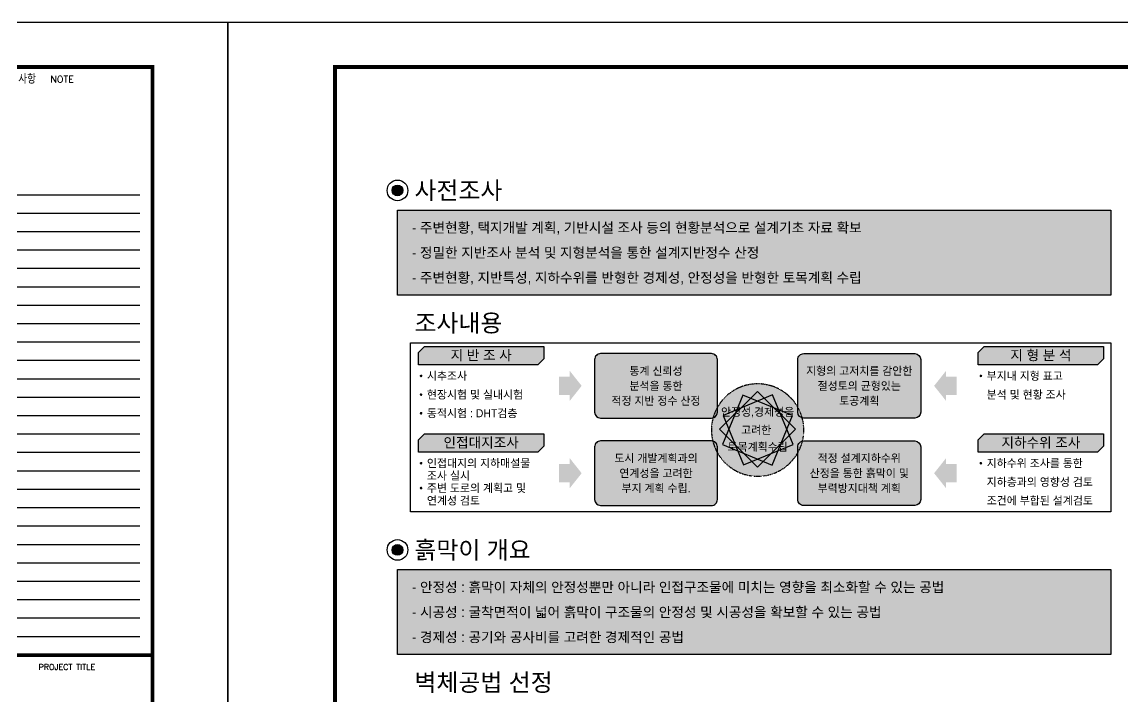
# Model space of a CAD drawing. Header units: millimetres. Extents: x 1073475 to 2890243, y -1340830 to -367733.
# Drawn here: x 1612107 to 1656127, y -394729 to -367733 of the extents above; entities that cross this region are included whole.
import ezdxf
from ezdxf.enums import TextEntityAlignment as Align
from ezdxf.xclip import XClip

# ---------------------------------------------------------------- set-up
doc = ezdxf.new("R2010")
doc.units = ezdxf.units.MM
doc.header["$LTSCALE"] = 50
doc.header["$XCLIPFRAME"] = 2
doc.linetypes.add('HIDDEN', pattern=[9.524999999999999, 6.35, -3.175])
for name, color, linetype in [('-그리드', 8, 'Continuous'), ('11', 11, 'Continuous'), ('4', 4, 'Continuous'), ('C-01', 7, 'Continuous'), ('C-DIM', 7, 'Continuous'), ('C-TEX', 142, 'Continuous'), ('SYMB', 6, 'Continuous'), ('TEX', 3, 'Continuous'), ('TEXT', 3, 'Continuous'), ('TEXT1', 7, 'Continuous'), ('연속지적도', 32, 'Continuous')]:
    doc.layers.add(name, color=color, linetype=linetype)
doc.layers.add('defpoint', color=193, linetype='Continuous', plot=False)
doc.styles.add('RXHG', font='arial.ttf')
doc.styles.add('RXHS', font='SIMPLEX.SHX', dxfattribs={"bigfont": 'WHGTXT.SHX'})
doc.styles.add('돋움', font='')
doc.styles.get('돋움').set_extended_font_data('Dotum')

# ---------------------------------------------------------------- blocks, each defined once
blk = doc.blocks.new('dbox')
at = {"layer": '11'}
for p, q in [((4288.467606187603, 57599.9999522774), (81088.4673200853, 57599.9999522774)), ((4288.467606187603, 1800.000004245201), (4288.467606187603, 57599.9999522774)), ((81088.4673200853, 57599.9999522774), (81088.4673200853, 1800.000004245201))]:
    blk.add_line(p, q, dxfattribs=at)
at = {"layer": '11', "const_width": 150}
blk.add_lwpolyline([(81088.4673200853, 1800.000004245201), (4288.467606187603, 1800.000004245201), (4288.467606187603, 57599.9999522774), (81088.4673200853, 57599.9999522774)], close=True, dxfattribs=at)
blk.add_lwpolyline([(81088.4673200853, 34075.97533353348), (74675.32566019584, 34075.97533353348)], dxfattribs=at)
at = {"layer": '4'}
for p, q in [((80586.05671855537, 52479.26943930006), (75118.84638941716, 52479.26943930006)), ((80586.05671855537, 51743.33514840336), (75118.84638941716, 51743.33514840336)), ((80586.05671855537, 51007.40085750667), (75118.84638941716, 51007.40085750667)), ((80586.05671855537, 50271.46656660992), (75118.84638941716, 50271.46656660992)), ((80586.05671855537, 49535.53227571328), (75118.84638941716, 49535.53227571328)), ((80586.05671855537, 48799.59798481653), (75118.84638941716, 48799.59798481653)), ((80586.05671855537, 48063.66369391984), (75118.84638941716, 48063.66369391984)), ((80586.05671855537, 47327.72940303478), (75118.84638941716, 47327.72940303478)), ((80586.05671855537, 46591.79511213809), (75118.84638941716, 46591.79511213809)), ((80586.05671855537, 45855.8608212414), (75118.84638941716, 45855.8608212414)), ((80586.05671855537, 45119.9265303447), (75118.84638941716, 45119.9265303447)), ((80586.05671855537, 44383.99223944801), (75118.84638941716, 44383.99223944801)), ((80586.05671855537, 43648.05794855132), (75118.84638941716, 43648.05794855132)), ((80586.05671855537, 42912.12365765462), (75118.84638941716, 42912.12365765462)), ((80586.05671855537, 42176.18936675793), (75118.84638941716, 42176.18936675793)), ((80586.05671855537, 41440.25507586123), (75118.84638941716, 41440.25507586123)), ((80586.05671855537, 40704.32078496454), (75118.84638941716, 40704.32078496454)), ((80586.05671855537, 39968.38649406785), (75118.84638941716, 39968.38649406785)), ((80586.05671855537, 39232.45220318279), (75118.84638941716, 39232.45220318279)), ((80586.05671855537, 38496.5179122861), (75118.84638941716, 38496.5179122861)), ((80586.05671855537, 37760.58362138941), (75118.84638941716, 37760.58362138941)), ((80586.05671855537, 37024.64933049271), (75118.84638941716, 37024.64933049271)), ((80586.05671855537, 36288.71503959596), (75118.84638941716, 36288.71503959596)), ((80586.05671855537, 35552.78074869933), (75118.84638941716, 35552.78074869933)), ((80586.05671855537, 34816.84645780257), (75118.84638941716, 34816.84645780257))]:
    blk.add_line(p, q, dxfattribs=at)
at = {"layer": 'TEXT', "color": 7}
for p, q in [((-4.547473508864641e-12, 59399.99994467944), (84099.99968670309, 59399.99994467944)), ((-4.547473508864641e-12, 0), (-4.547473508864641e-12, 59399.99994467944)), ((84099.99968670309, 59399.99994467944), (84099.99968670309, 0))]:
    blk.add_line(p, q, dxfattribs=at)
at = {"layer": 'TEX', "color": 6, "linetype": 'Continuous', "style": 'RXHG', "width": 0.9999999972060323}
for tag, p in [('일자', (76628.2912276935, 15972.42345706216)), ('축척', (76628.2912276935, 13925.12765882432)), ('설계번호', (76684.25094417948, 12170.08725635469))]:
    blk.add_attdef(tag, p, '', height=299.9999997206032, dxfattribs=at)
at = {"layer": 'TEX', "color": 7, "linetype": 'Continuous', "style": 'RXHG', "width": 1.000000002793968}
blk.add_attdef('파일명', (81840.45851085038, 4452.609815902193), '', height=299.9999988824129, rotation=90, dxfattribs=at)
at = {"layer": 'TEX', "linetype": 'Continuous', "style": 'RXHG', "width": 0.9999999972060323}
for tag, p in [('도면명-1', (77798.58959261666, 3389.369734464097)), ('도면명-2', (77798.58959261666, 2661.908596204885))]:
    blk.add_attdef(tag, text='', height=399.999999627471, dxfattribs=at).set_placement(p, align=Align.CENTER)
at = {"layer": 'TEXT1', "style": 'RXHS'}
for s, height, width, p in [('특기사항', 334.3168074275018, 0.9999999972059016, (75017.82363650517, 56940.21950057289)), ('NOTE', 278.5973395228502, 0.9999999972061454, (77004.73650269432, 56974.46190856519)), ('PROJECT TITLE', 231.2936342814937, 0.9999999972061069, (76538.85333764483, 33488.08953610266))]:
    blk.add_text(s, height=height, dxfattribs=dict(at, width=width)).set_placement(p)
blk = doc.blocks.new('A$405090834614')
at = {"layer": '연속지적도', "color": 251}
for p, q in [((128018.3081533909, 182924.5492267609), (125569.2481648922, 206008.964327395)), ((125569.2481648922, 206008.964327395), (128018.3081533909, 182924.5492267609))]:
    blk.add_line(p, q, dxfattribs=at)
blk = doc.blocks.new('A$C78BD0C8C')
ref = blk.add_blockref('A$405090834614', (117900.6570482843, -194829.0312363063), dxfattribs=dict(rotation=83.9464212542183))
XClip(ref).set_block_clipping_path([(104661.04092568642, 187029.20086078905), (115795.371209384, 82037.65972893196), (199028.63593624806, 90864.52949452051), (187894.30565255048, 195856.0706263776)])

msp = doc.modelspace()

# ---------------------------------------------------------------- hatches: boundary and pattern name
at = {"layer": '-그리드'}
h = msp.add_hatch(color=254, dxfattribs=at)
h.set_gradient(color1=(214, 214, 214), rotation=180, one_color=1, tint=1, name='SPHERICAL')
h.paths.add_polyline_path([(1641518.80806476, -382204.6433696873, 1), (1641518.80806476, -385898.0617624666, 1)])
h = msp.add_hatch(color=7, dxfattribs=at)
h.set_gradient(color1=(240, 240, 240), rotation=180, one_color=1, tint=1, name='SPHERICAL')
edge = h.paths.add_edge_path()
edge.add_arc((1641518.80806476, -384051.352566077), 1370.429196374162, 90, 270)
edge.add_arc((1641518.80806476, -384051.352566077), 1370.429196374162, 270, 450)
for points in [[(1655645.355522705, -378657.2017854999), (1627119.357326476, -378657.2017854999), (1627119.357326476, -375257.2017854999), (1655645.355522705, -375257.2017854999)], [(1655645.355522705, -393034.3829241881), (1627119.357326476, -393034.3829241881), (1627119.357326476, -389634.3829241881), (1655645.355522705, -389634.3829241881)]]:
    msp.add_hatch(color=254).paths.add_polyline_path(points)
at = {"layer": 'C-01', "true_color": 0xd6d6d6}
for points in [[(1632966.643830784, -380710.78305482), (1632966.643830784, -381202.93905482), (1632728.503830784, -381441.0790548199), (1627962.197333208, -381441.0790548199), (1627962.197333208, -380948.9230548199), (1628200.337333208, -380710.78305482)], [(1655347.336544133, -380710.78305482), (1655347.336544133, -381202.93905482), (1655109.196544133, -381441.0790548199), (1650342.890046558, -381441.0790548199), (1650342.890046558, -380948.9230548199), (1650581.030046558, -380710.78305482)], [(1632966.643830784, -384203.9975668044), (1632966.643830784, -384696.1535668044), (1632728.503830784, -384934.2935668043), (1627962.197333208, -384934.2935668043), (1627962.197333208, -384442.1375668043), (1628200.337333208, -384203.9975668044)], [(1655347.336544133, -384203.9975668044), (1655347.336544133, -384696.1535668044), (1655109.196544133, -384934.2935668043), (1650342.890046558, -384934.2935668043), (1650342.890046558, -384442.1375668043), (1650581.030046558, -384203.9975668044)]]:
    msp.add_hatch(color=254, dxfattribs=at).paths.add_polyline_path(points)
h = msp.add_hatch(color=254, dxfattribs=at)
edge = h.paths.add_edge_path()
edge.add_line((1635238.170747941, -383575.0725660769), (1639672.098868787, -383575.0725660769))
edge.add_arc((1639672.098868787, -383336.932566077), 238.1399999999558, 270, 360.000000000014)
edge.add_line((1639910.238868786, -383336.9325660769), (1639910.238868786, -381234.69105482))
edge.add_arc((1639672.098868787, -381234.69105482), 238.1399999998976, 359.999999999986, 450)
edge.add_line((1639672.098868787, -380996.55105482), (1635238.170747941, -380996.55105482))
edge.add_arc((1635238.170747941, -381234.69105482), 238.1399999999558, 90, 180.000000000014)
edge.add_line((1635000.030747941, -381234.69105482), (1635000.030747941, -383336.9325660769))
edge.add_arc((1635238.170747941, -383336.932566077), 238.1399999998976, 179.999999999986, 270)
h = msp.add_hatch(color=254, dxfattribs=at)
edge = h.paths.add_edge_path()
edge.add_line((1647799.445380434, -383575.0725660769), (1643365.517260724, -383575.0725660769))
edge.add_arc((1643365.517260724, -383336.932566077), 238.1399999999558, 179.999999999986, 269.99999999994395, ccw=False)
edge.add_line((1643127.377260724, -383336.9325660769), (1643127.377260724, -381234.69105482))
edge.add_arc((1643365.517260724, -381234.69105482), 238.1400000001304, 90.00000000005599, 180.000000000014, ccw=False)
edge.add_line((1643365.517260724, -380996.55105482), (1647799.445380434, -380996.55105482))
edge.add_arc((1647799.445380434, -381234.69105482), 238.1399999999558, -1.3983481039758772e-11, 89.99999999994401, ccw=False)
edge.add_line((1648037.585380434, -381234.69105482), (1648037.585380434, -383336.9325660769))
edge.add_arc((1647799.445380434, -383336.932566077), 238.1400000001304, -89.99999999994401, 1.3983481039758772e-11, ccw=False)
at = {"layer": 'C-01'}
h = msp.add_hatch(color=252, dxfattribs=at)
h.set_gradient(color1=(132, 132, 132), rotation=270, tint=1, name='HEMISPHERICAL')
h.paths.add_polyline_path([(1634009.506542132, -382881.9502656272), (1634482.814427406, -382285.2434723193), (1634009.506542132, -381688.5366790114), (1634009.506542132, -381917.3099409167), (1633578.517506544, -381917.3099409167), (1633578.517506544, -382653.1770037219), (1634009.506542132, -382653.1770037219)])
h = msp.add_hatch(color=252, dxfattribs=at)
h.set_gradient(color1=(132, 132, 132), rotation=90.00000000000003, tint=1, name='HEMISPHERICAL')
h.paths.add_polyline_path([(1649049.110625135, -382881.9502656272), (1648575.802740996, -382285.2434723193), (1649049.110625135, -381688.5366790114), (1649049.110625135, -381917.3099409167), (1649480.099659587, -381917.3099409167), (1649480.099659587, -382653.1770037219), (1649049.110625135, -382653.1770037219)])
at = {"layer": 'C-01', "true_color": 0xd6d6d6}
h = msp.add_hatch(color=254, dxfattribs=at)
edge = h.paths.add_edge_path()
edge.add_line((1635238.170747941, -387068.2870780613), (1639672.098868787, -387068.2870780613))
edge.add_arc((1639672.098868787, -386830.1470780614), 238.1399999999558, 270, 360.000000000014)
edge.add_line((1639910.238868786, -386830.1470780612), (1639910.238868786, -384727.9055668043))
edge.add_arc((1639672.098868787, -384727.9055668043), 238.1399999998976, 359.999999999986, 450)
edge.add_line((1639672.098868787, -384489.7655668043), (1635238.170747941, -384489.7655668043))
edge.add_arc((1635238.170747941, -384727.9055668043), 238.1399999999558, 90, 180.000000000014)
edge.add_line((1635000.030747941, -384727.9055668043), (1635000.030747941, -386830.1470780612))
edge.add_arc((1635238.170747941, -386830.1470780614), 238.1399999998976, 179.999999999986, 270)
h = msp.add_hatch(color=254, dxfattribs=at)
edge = h.paths.add_edge_path()
edge.add_line((1647799.445380434, -387068.2870780613), (1643365.517260724, -387068.2870780613))
edge.add_arc((1643365.517260724, -386830.1470780614), 238.1399999999558, 179.999999999986, 269.99999999994395, ccw=False)
edge.add_line((1643127.377260724, -386830.1470780612), (1643127.377260724, -384727.9055668043))
edge.add_arc((1643365.517260724, -384727.9055668043), 238.1400000001304, 90.00000000005599, 180.000000000014, ccw=False)
edge.add_line((1643365.517260724, -384489.7655668043), (1647799.445380434, -384489.7655668043))
edge.add_arc((1647799.445380434, -384727.9055668043), 238.1399999999558, -1.3983481039758772e-11, 89.99999999994401, ccw=False)
edge.add_line((1648037.585380434, -384727.9055668043), (1648037.585380434, -386830.1470780612))
edge.add_arc((1647799.445380434, -386830.1470780614), 238.1400000001304, -89.99999999994401, 1.3983481039758772e-11, ccw=False)
at = {"layer": 'C-01'}
h = msp.add_hatch(color=252, dxfattribs=at)
h.set_gradient(color1=(132, 132, 132), rotation=270, tint=1, name='HEMISPHERICAL')
h.paths.add_polyline_path([(1634009.506542132, -386375.1647776116), (1634482.814427406, -385778.4579843037), (1634009.506542132, -385181.7511909958), (1634009.506542132, -385410.5244529011), (1633578.517506544, -385410.5244529011), (1633578.517506544, -386146.3915157063), (1634009.506542132, -386146.3915157063)])
h = msp.add_hatch(color=252, dxfattribs=at)
h.set_gradient(color1=(132, 132, 132), rotation=90.00000000000003, tint=1, name='HEMISPHERICAL')
h.paths.add_polyline_path([(1649049.110625135, -386375.1647776116), (1648575.802740996, -385778.4579843037), (1649049.110625135, -385181.7511909958), (1649049.110625135, -385410.5244529011), (1649480.099659587, -385410.5244529011), (1649480.099659587, -386146.3915157063), (1649049.110625135, -386146.3915157063)])
at = {"layer": 'C-TEX'}
for points in [[(1627336.050381944, -374469.1307023905, 1), (1626902.664271008, -374469.1307023905, 1)], [(1627336.050381944, -388846.3118410787, 1), (1626902.664271008, -388846.3118410787, 1)]]:
    msp.add_hatch(color=6, dxfattribs=at).paths.add_polyline_path(points)
at = {"layer": 'SYMB', "true_color": 0xf0f0f0}
h = msp.add_hatch(color=7, dxfattribs=at)
h.paths.add_polyline_path([(1640259.084879923, -384282.2179613626), (1640113.620363863, -384633.4003693737), (1640725.628896912, -384886.9026041169), (1640627.948723788, -384651.0818050643)])
h.paths.add_polyline_path([(1640367.122598599, -384021.391835305), (1640259.084879866, -383760.5657091269), (1639998.258753645, -384021.3918352081), (1640259.084879923, -384282.2179613626)])
h.paths.add_polyline_path([(1640136.280701762, -383464.0901964204), (1640259.084879866, -383760.5657091269), (1640627.948723892, -383391.7018653164), (1640693.58233966, -383233.2482997465)])
h.paths.add_polyline_path([(1640693.58233966, -383233.2482997465), (1640852.035905568, -383167.6146837637), (1641239.672189066, -382779.9784004808), (1640933.810455983, -382653.2863224425)])
h.paths.add_polyline_path([(1641513.772433634, -382893.5144392122), (1641787.872678912, -382779.9784001993), (1641513.77243423, -382505.8781554656), (1641239.672189066, -382779.9784004808)])
h.paths.add_polyline_path([(1642116.39474927, -382643.9001031653), (1641787.872678912, -382779.9784001993), (1642175.508962997, -383167.6146843504), (1642366.009084898, -383246.5224184655)])
h.paths.add_polyline_path([(1642787.232426023, -383779.3381474849), (1642913.924503481, -383473.4764158395), (1642366.009084898, -383246.5224184655), (1642444.916818871, -383437.0225402792)])
h.paths.add_polyline_path([(1642787.23242606, -384263.445522917), (1643029.286113698, -384021.3918352081), (1642787.232426023, -383779.3381474849), (1642686.970505837, -384021.3918349763)])
h.paths.add_polyline_path([(1642444.916817916, -384605.7611311589), (1642333.962526719, -384873.6284857411), (1642936.58484139, -384624.0141500966), (1642787.23242606, -384263.445522917)])
h.paths.add_polyline_path([(1642333.962526719, -384873.6284857411), (1642066.095172383, -384984.582776784), (1641742.552002726, -385308.12594654), (1642093.734410217, -385453.5904626312)])
h.paths.add_polyline_path([(1641513.77243423, -385536.9055150924), (1641742.552002726, -385308.12594654), (1641513.772433284, -385213.362346058), (1641284.992865034, -385308.1259459911)])
h.paths.add_polyline_path([(1640956.470793881, -385444.2042433517), (1641284.992865034, -385308.1259459911), (1640961.449696504, -384984.5827776238), (1640725.628896912, -384886.9026041169)])
at = {"layer": 'SYMB', "true_color": 0xc7c7c7}
h = msp.add_hatch(color=9, dxfattribs=at)
h.paths.add_polyline_path([(1642175.508962997, -383167.6146843504), (1641787.872678912, -382779.9784001993), (1641513.772433634, -382893.5144392122)])
h.paths.add_polyline_path([(1640627.948723892, -383391.7018653164), (1640259.084879866, -383760.5657091269), (1640367.122598599, -384021.391835305)])
h.paths.add_polyline_path([(1640961.449696504, -384984.5827776238), (1641284.992865034, -385308.1259459911), (1641513.772433284, -385213.362346058)])
h.paths.add_polyline_path([(1640627.948723788, -384651.0818050643), (1640367.122598599, -384021.391835305), (1640259.084879923, -384282.2179613626)])
at = {"layer": 'SYMB', "true_color": 0xf0f0f0}
msp.add_hatch(color=7, dxfattribs=at).paths.add_polyline_path([(1640852.035905565, -383167.614683763), (1640627.948723894, -383391.7018653094), (1640367.122598598, -384021.3918353162), (1640627.948723783, -384651.0818050543), (1640961.449696505, -384984.5827776229), (1641513.772433273, -385213.3623460582), (1642066.095172385, -384984.5827767858), (1642444.916817905, -384605.7611311616), (1642686.970505832, -384021.3918349741), (1642444.916818881, -383437.0225402848), (1642175.508962993, -383167.6146843478), (1641513.772433632, -382893.5144392097)])
at = {"layer": 'SYMB', "true_color": 0xe8e8e8}
h = msp.add_hatch(color=254, dxfattribs=at)
h.paths.add_polyline_path([(1640627.948723788, -384651.0818050643), (1640367.122598599, -384021.391835305), (1640259.084879923, -384282.2179613626)])
h.paths.add_polyline_path([(1641513.772433284, -385213.362346058), (1641742.552002726, -385308.12594654), (1642066.095172383, -384984.582776784)])
h.paths.add_polyline_path([(1642333.962526719, -384873.6284857411), (1642444.916817916, -384605.7611311589), (1642066.095172383, -384984.582776784)])
h.paths.add_polyline_path([(1642787.232426023, -383779.3381474849), (1642444.916818871, -383437.0225402792), (1642686.970505837, -384021.3918349763)])
at = {"layer": 'TEXT'}
h = msp.add_hatch(color=252, dxfattribs=at)
edge = h.paths.add_edge_path()
edge.add_arc((1628063.142321645, -381885.6563198448), 51.43824000000001, 0, 360)
h = msp.add_hatch(color=252, dxfattribs=at)
edge = h.paths.add_edge_path()
edge.add_arc((1650443.835034994, -381885.6563198448), 51.43824000000001, 0, 360)
h = msp.add_hatch(color=252, dxfattribs=at)
edge = h.paths.add_edge_path()
edge.add_arc((1628063.142321645, -382636.3307694439), 51.43824000000001, 0, 360)
h = msp.add_hatch(color=252, dxfattribs=at)
edge = h.paths.add_edge_path()
edge.add_arc((1628063.142321645, -383380.9032032156), 51.43824000000001, 0, 360)
h = msp.add_hatch(color=252, dxfattribs=at)
edge = h.paths.add_edge_path()
edge.add_arc((1628063.142321645, -385378.8708318291), 51.43824000000001, 0, 360)
h = msp.add_hatch(color=252, dxfattribs=at)
edge = h.paths.add_edge_path()
edge.add_arc((1650443.835034994, -385378.8708318291), 51.43824000000001, 0, 360)
h = msp.add_hatch(color=252, dxfattribs=at)
edge = h.paths.add_edge_path()
edge.add_arc((1628063.142321645, -386372.7688160015), 51.43824000000001, 0, 360)

# ---------------------------------------------------------------- linework, layer by layer
at = {"layer": '-그리드', "color": 254, "linetype": 'HIDDEN', "flags": 128}
msp.add_lwpolyline([(1641518.80806476, -385898.0617624666, 0.9999999999999999), (1641518.80806476, -382204.6433696873, 0.9999999999999999)], format="xyb", close=True, dxfattribs=at).dxf.unprotected_set("ltscale", 0)
at = {"layer": '-그리드', "color": 254, "linetype": 'HIDDEN', "ltscale": 0.01, "const_width": 9.525600000000003, "flags": 128}
for points in [[(1639438.973936003, -384051.3525660769), (1627645.355522708, -384051.3525660769)], [(1655645.355522705, -384051.3525660769), (1643346.155574177, -384051.3525660769)]]:
    msp.add_lwpolyline(points, dxfattribs=at)
at = {"ltscale": 5000}
msp.add_lwpolyline([(1627645.355522708, -380558.1380540925), (1655645.355522705, -380558.1380540925), (1655645.355522705, -387318.6428996923), (1627645.355522708, -387318.6428996923)], close=True, dxfattribs=at)
at = {"layer": 'C-01', "color": 250}
for points in [[(1632966.643830784, -380710.78305482), (1632966.643830784, -381202.93905482), (1632728.503830784, -381441.0790548199), (1627962.197333208, -381441.0790548199), (1627962.197333208, -380948.9230548199), (1628200.337333208, -380710.78305482)], [(1655347.336544133, -380710.78305482), (1655347.336544133, -381202.93905482), (1655109.196544133, -381441.0790548199), (1650342.890046558, -381441.0790548199), (1650342.890046558, -380948.9230548199), (1650581.030046558, -380710.78305482)], [(1632966.643830784, -384203.9975668044), (1632966.643830784, -384696.1535668044), (1632728.503830784, -384934.2935668043), (1627962.197333208, -384934.2935668043), (1627962.197333208, -384442.1375668043), (1628200.337333208, -384203.9975668044)], [(1655347.336544133, -384203.9975668044), (1655347.336544133, -384696.1535668044), (1655109.196544133, -384934.2935668043), (1650342.890046558, -384934.2935668043), (1650342.890046558, -384442.1375668043), (1650581.030046558, -384203.9975668044)]]:
    msp.add_lwpolyline(points, close=True, dxfattribs=at)
at = {"layer": 'C-01', "color": 254}
for points in [[(1635238.170747941, -383575.0725660769), (1639672.098868787, -383575.0725660769, 0.414213562373095), (1639910.238868786, -383336.9325660769), (1639910.238868786, -381234.69105482, 0.414213562373095), (1639672.098868787, -380996.55105482), (1635238.170747941, -380996.55105482, 0.414213562373095), (1635000.030747941, -381234.69105482), (1635000.030747941, -383336.9325660769, 0.414213562373095)], [(1635238.170747941, -383575.0725660769), (1639672.098868787, -383575.0725660769, 0.414213562373095), (1639910.238868786, -383336.9325660769), (1639910.238868786, -381234.69105482, 0.414213562373095), (1639672.098868787, -380996.55105482), (1635238.170747941, -380996.55105482, 0.414213562373095), (1635000.030747941, -381234.69105482), (1635000.030747941, -383336.9325660769, 0.414213562373095)], [(1647799.445380434, -383575.0725660769), (1643365.517260724, -383575.0725660769, -0.414213562373095), (1643127.377260724, -383336.9325660769), (1643127.377260724, -381234.69105482, -0.414213562373095), (1643365.517260724, -380996.55105482), (1647799.445380434, -380996.55105482, -0.414213562373095), (1648037.585380434, -381234.69105482), (1648037.585380434, -383336.9325660769, -0.414213562373095)], [(1647799.445380434, -383575.0725660769), (1643365.517260724, -383575.0725660769, -0.414213562373095), (1643127.377260724, -383336.9325660769), (1643127.377260724, -381234.69105482, -0.414213562373095), (1643365.517260724, -380996.55105482), (1647799.445380434, -380996.55105482, -0.414213562373095), (1648037.585380434, -381234.69105482), (1648037.585380434, -383336.9325660769, -0.414213562373095)], [(1635238.170747941, -387068.2870780613), (1639672.098868787, -387068.2870780613, 0.414213562373095), (1639910.238868786, -386830.1470780612), (1639910.238868786, -384727.9055668043, 0.414213562373095), (1639672.098868787, -384489.7655668043), (1635238.170747941, -384489.7655668043, 0.414213562373095), (1635000.030747941, -384727.9055668043), (1635000.030747941, -386830.1470780612, 0.414213562373095)], [(1635238.170747941, -387068.2870780613), (1639672.098868787, -387068.2870780613, 0.414213562373095), (1639910.238868786, -386830.1470780612), (1639910.238868786, -384727.9055668043, 0.414213562373095), (1639672.098868787, -384489.7655668043), (1635238.170747941, -384489.7655668043, 0.414213562373095), (1635000.030747941, -384727.9055668043), (1635000.030747941, -386830.1470780612, 0.414213562373095)], [(1647799.445380434, -387068.2870780613), (1643365.517260724, -387068.2870780613, -0.414213562373095), (1643127.377260724, -386830.1470780612), (1643127.377260724, -384727.9055668043, -0.414213562373095), (1643365.517260724, -384489.7655668043), (1647799.445380434, -384489.7655668043, -0.414213562373095), (1648037.585380434, -384727.9055668043), (1648037.585380434, -386830.1470780612, -0.414213562373095)], [(1647799.445380434, -387068.2870780613), (1643365.517260724, -387068.2870780613, -0.414213562373095), (1643127.377260724, -386830.1470780612), (1643127.377260724, -384727.9055668043, -0.414213562373095), (1643365.517260724, -384489.7655668043), (1647799.445380434, -384489.7655668043, -0.414213562373095), (1648037.585380434, -384727.9055668043), (1648037.585380434, -386830.1470780612, -0.414213562373095)]]:
    msp.add_lwpolyline(points, format="xyb", close=True, dxfattribs=at)
at = {"layer": 'C-TEX', "color": 6}
for centre, radius in [((1627119.357326476, -374469.1307023905), 412.8345399806276), ((1627119.357326476, -374469.1307023905), 216.6930554681458), ((1627119.357326476, -388846.3118410787), 412.8345399806276), ((1627119.357326476, -388846.3118410787), 216.6930554681458)]:
    msp.add_circle(centre, radius, dxfattribs=at)
at = {"layer": 'defpoint'}
for points in [[(1655645.355522705, -378657.2017854999), (1627119.357326476, -378657.2017854999), (1627119.357326476, -375257.2017854999), (1655645.355522705, -375257.2017854999)], [(1655645.355522705, -393034.3829241881), (1627119.357326476, -393034.3829241881), (1627119.357326476, -389634.3829241881), (1655645.355522705, -389634.3829241881)]]:
    msp.add_lwpolyline(points, close=True, dxfattribs=at)
at = {"layer": 'SYMB', "color": 0, "const_width": 3.429216000000001}
for points in [[(1628011.704083008, -381885.6563198448, 1), (1628114.580562553, -381885.6563198448, 1)], [(1650392.396796357, -381885.6563198448, 1), (1650495.273275903, -381885.6563198448, 1)], [(1628011.704083008, -382636.3307694439, 1), (1628114.580562553, -382636.3307694439, 1)], [(1628011.704083008, -383380.9032032156, 1), (1628114.580562553, -383380.9032032156, 1)], [(1628011.704083008, -385378.8708318291, 1), (1628114.580562553, -385378.8708318291, 1)], [(1650392.396796357, -385378.8708318291, 1), (1650495.273275903, -385378.8708318291, 1)], [(1628011.704083008, -386372.7688160015, 1), (1628114.580562553, -386372.7688160015, 1)]]:
    msp.add_lwpolyline(points, format="xyb", close=True, dxfattribs=at)
at = {"layer": 'SYMB', "color": 254}
for points in [[(1641513.77243423, -385536.9055150924), (1643029.286113698, -384021.3918352081), (1641513.77243423, -382505.8781554655), (1639998.258753645, -384021.3918352081)], [(1642093.734410217, -385453.5904626312), (1642913.924503481, -383473.4764158395), (1640933.810455983, -382653.2863224425), (1640113.620363863, -384633.4003693736)], [(1642936.58484139, -384624.0141500965), (1642116.39474927, -382643.9001031653), (1640136.280701762, -383464.0901964204), (1640956.470793881, -385444.2042433517)]]:
    msp.add_lwpolyline(points, close=True, dxfattribs=at)

# ---------------------------------------------------------------- block references
for p in [(1536232.734107514, -427133.0526259507), (1620332.733794217, -427133.0526259507)]:
    msp.add_blockref('dbox', p)

# ---------------------------------------------------------------- texts
at = {"layer": 'C-TEX', "color": 2, "style": '돋움'}
for s, p in [('사전조사', (1627797.890055074, -374469.1307023905)), ('조사내용', (1627797.890055074, -379770.0669709832)), ('흙막이 개요', (1627797.890055074, -388846.3118410787)), ('벽체공법 선정', (1627797.890055074, -394147.2481096715))]:
    msp.add_text(s, height=700, dxfattribs=at).set_placement(p, align=Align.MIDDLE_LEFT)
at = {"layer": 'C-TEX', "style": '돋움'}
for s, height, p in [('- 주변현황, 택지개발 계획, 기반시설 조사 등의 현황분석으로 설계기초 자료 확보 ', 400, (1627698.408080632, -375957.2017854998)), ('- 정밀한 지반조사 분석 및 지형분석을 통한 설계지반정수 산정   ', 400, (1627698.408080632, -376957.2017854998)), ('- 주변현황, 지반특성, 지하수위를 반형한 경제성, 안정성을 반형한 토목계획 수립   ', 400, (1627698.408080632, -377957.2017854998)), ('  시추조사 ', 320, (1628063.142322781, -381885.656319845)), ('  부지내 지형 표고', 320, (1650443.83503613, -381885.656319845)), ('  현장시험 및 실내시험', 320, (1628063.142322781, -382636.3307694441)), ('  분석 및 현황 조사', 320, (1650443.83503613, -382636.3307694441)), ('  동적시험 : DHT검층', 320, (1628063.142322781, -383380.9032032157)), ('  인접대지의 지하매설물', 320, (1628063.142322781, -385378.8708318294)), ('  지하수위 조사를 통한', 320, (1650443.83503613, -385378.8708318294)), ('  조사 실시', 320, (1628063.142322781, -385878.8708318293)), ('  지하층과의 영향성 검토', 320, (1650443.83503613, -386129.5452814285)), ('  주변 도로의 계획고 및', 320, (1628063.142322781, -386372.7688160015)), ('  연계성 검토', 320, (1628063.142322781, -386874.1177152001)), ('  조건에 부합된 설계검토 ', 320, (1650443.83503613, -386874.1177151998)), ('- 안정성 : 흙막이 자체의 안정성뿐만 아니라 인접구조물에 미치는 영향을 최소화할 수 있는 공법 ', 400, (1627698.408080632, -390334.382924188)), ('- 시공성 : 굴착면적이 넓어 흙막이 구조물의 안정성 및 시공성을 확보할 수 있는 공법  ', 400, (1627698.408080632, -391334.382924188)), ('- 경제성 : 공기와 공사비를 고려한 경제적인 공법  ', 400, (1627698.408080632, -392334.382924188))]:
    msp.add_text(s, height=height, dxfattribs=at).set_placement(p, align=Align.MIDDLE_LEFT)
for s, height, p in [('지 반 조 사', 400, (1630464.420582001, -381058.5205578422)), ('지 형 분 석', 400, (1652845.113295351, -381058.5205578422)), ('통계 신뢰성', 320, (1637455.134808364, -381685.8118104484)), ('지형의 고저치를 감안한', 320, (1645582.481320579, -381685.8118104484)), ('분석을 통한', 320, (1637455.134808364, -382285.8118104484)), ('절성토의 균형있는', 320, (1645582.481320579, -382285.8118104484)), ('적정 지반 정수 산정', 320, (1637455.134808364, -382885.8118104484)), ('토공계획', 320, (1645582.481320579, -382885.8118104484)), ('안정성,경제성을', 320, (1641518.80806476, -383327.0882255322)), ('고려한 ', 320, (1641518.80806476, -384051.3525660769)), ('인접대지조사', 400, (1630464.420582001, -384551.7350698266)), ('토목계획수립', 320, (1641518.80806476, -384723.7243886768)), ('지하수위 조사', 400, (1652845.113295351, -384551.7350698266)), ('도시 개발계획과의', 320, (1637455.134808364, -385179.0263224328)), ('적정 설계지하수위', 320, (1645582.481320579, -385179.0263224328)), ('연계성을 고려한', 320, (1637455.134808364, -385779.0263224328)), ('산정을 통한 흙막이 및', 320, (1645582.481320579, -385779.0263224328)), ('부지 계획 수립.', 320, (1637455.134808364, -386379.0263224328)), ('부력방지대책 계획', 320, (1645582.481320579, -386379.0263224328))]:
    msp.add_text(s, height=height, dxfattribs=at).set_placement(p, align=Align.MIDDLE_CENTER)

# ---------------------------------------------------------------- next in the draw order: block references
at = {"layer": 'C-DIM', "ltscale": 0.2}
ref = msp.add_blockref('A$C78BD0C8C', (1676619.947867019, -375796.1811801816), dxfattribs=dict(at, xscale=0.3375, yscale=0.3375, zscale=0.3375))
XClip(ref).set_block_clipping_path([(-53674.9236881854, -65141.21397835878), (48304.56355944462, 1596.9759842415806)])

doc.saveas('drawing.dxf')
